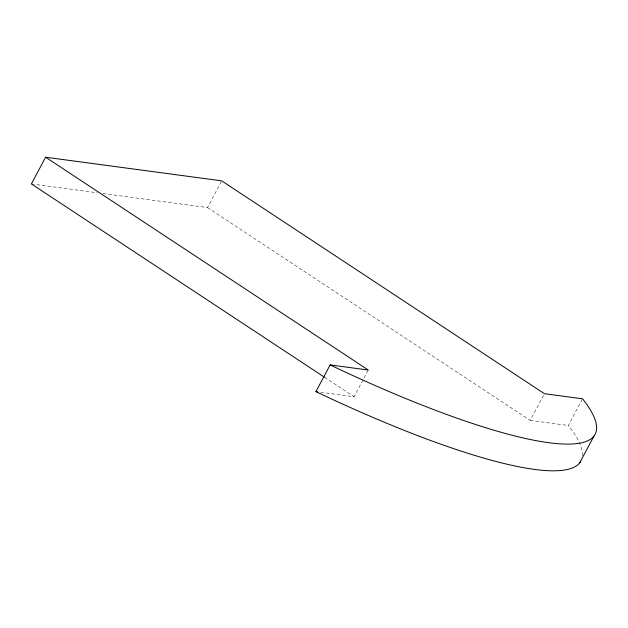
<?xml version="1.0" encoding="UTF-8"?>
<svg xmlns="http://www.w3.org/2000/svg" width="628" height="628" viewBox="0 0 628 628"><rect width="100%" height="100%" fill="white"/><g stroke="black" fill="none" stroke-linecap="round" stroke-linejoin="round"><path stroke-width="0.47" stroke-dasharray="3.14 2.35" d="M103.016 193.542L207.53 207.57L221.276 181.728M320.688 392.264L354.074 396.747L368.275 370.041M207.53 207.57L530.205 420.399L544.405 393.685M582.391 455.645A346.287 64.888 28 0 0 568.371 425.517L582.572 398.811M31.4 183.926L97.207 192.757M530.205 420.399L568.371 425.517M324.59 377.302L354.074 396.747"/><path stroke-width="0.94" d="M580.806 461.203A346.287 64.888 28 0 1 315.915 391.621L330.116 364.915A346.287 64.888 28 0 0 582.572 398.811L544.405 393.685L221.731 180.864L45.601 157.212L31.4 183.926L324.59 377.302M579.762 462.781L593.97 436.067M330.116 364.915L368.275 370.041L45.601 157.212M315.915 391.621L317.823 391.88"/></g></svg>
